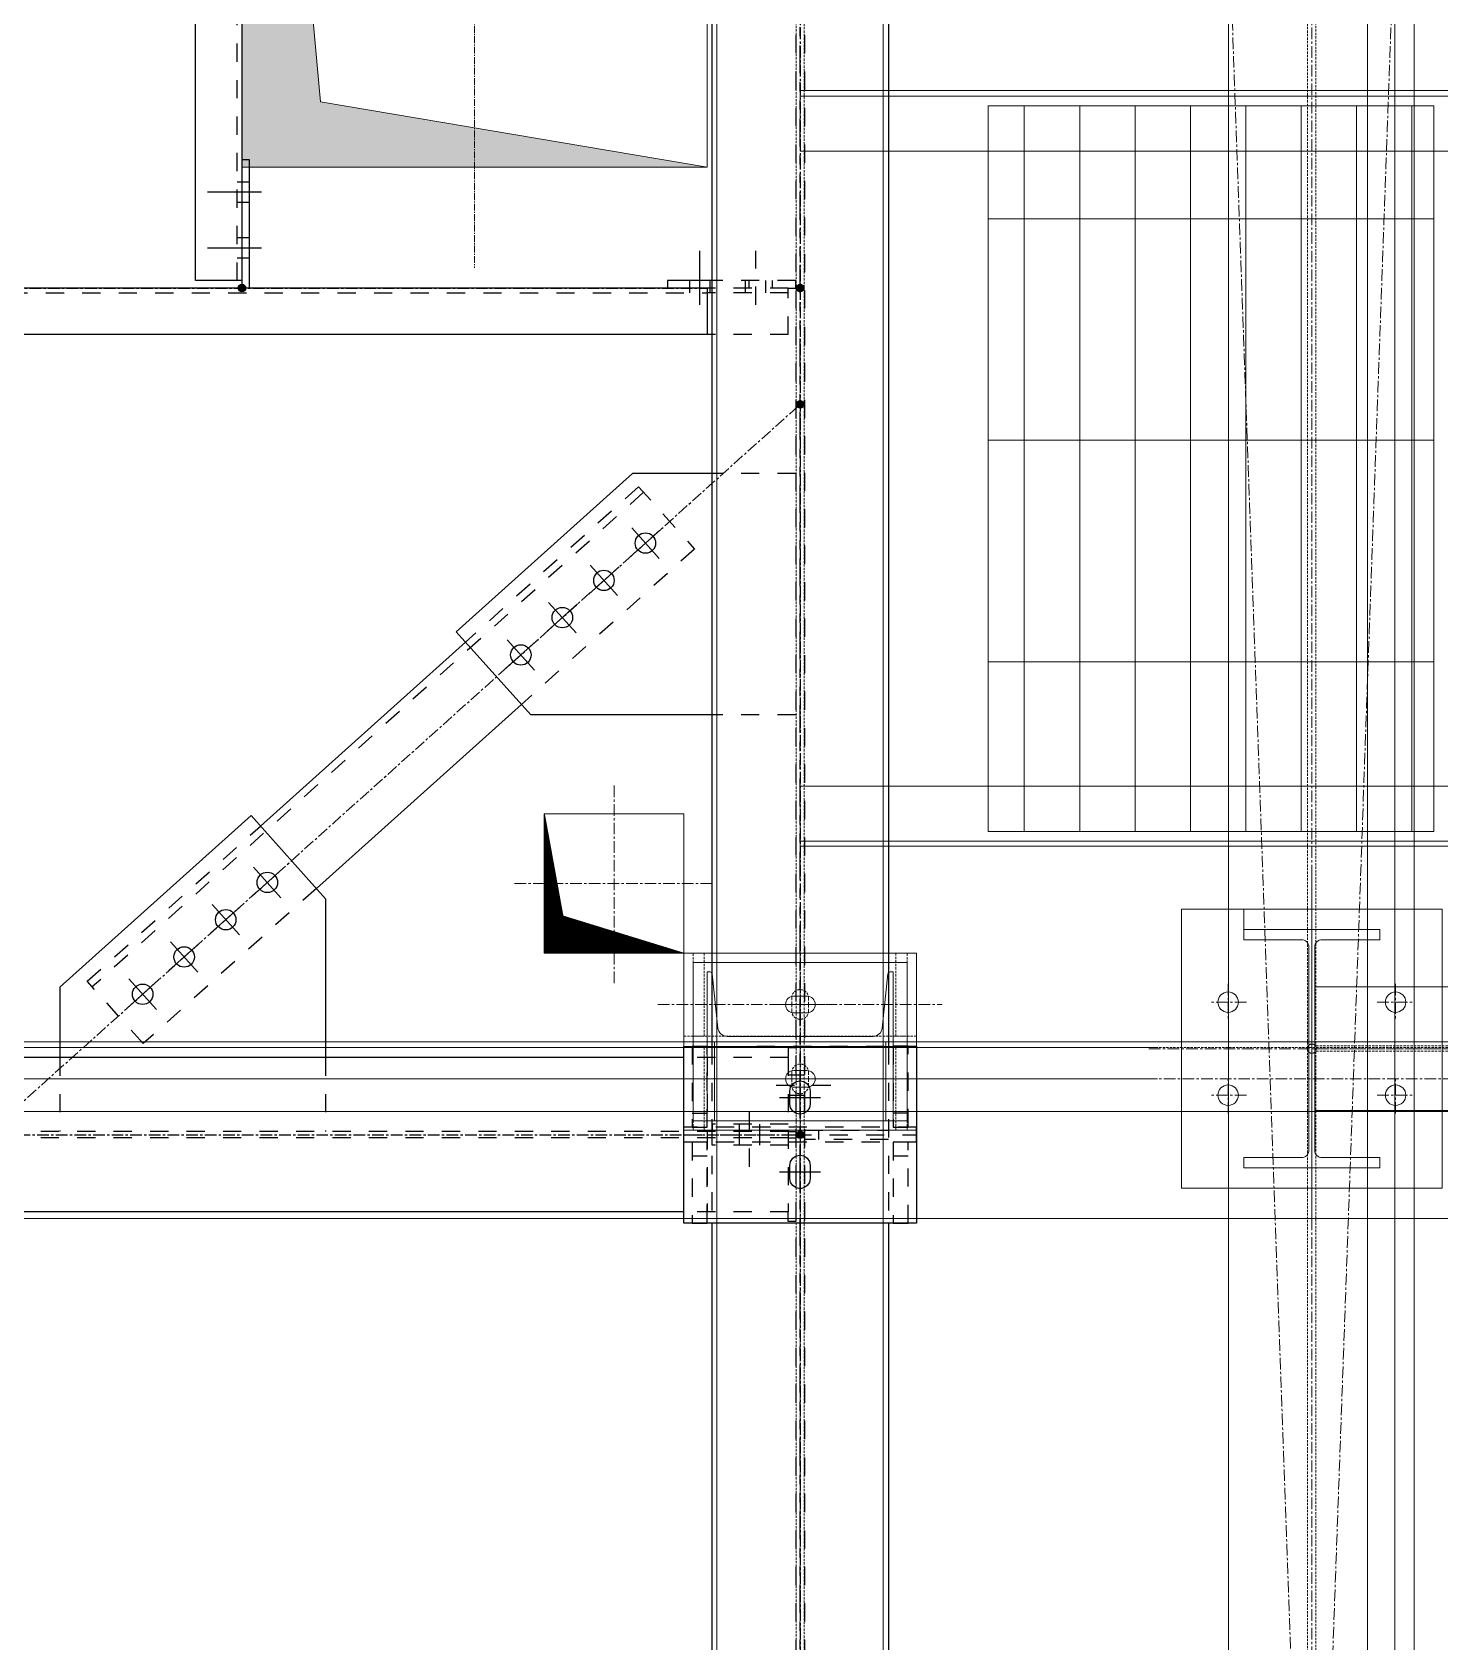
# Model space of a CAD drawing. Header units: inches. Extents: x 209270 to 234360, y -180214 to -150194.
# Drawn here: x 227686 to 229199, y -160919 to -159189 of the extents above; entities that cross this region are included whole.
import ezdxf

# ---------------------------------------------------------------- set-up
doc = ezdxf.new("R2010")
doc.units = ezdxf.units.IN
doc.header["$LTSCALE"] = 10
doc.header["$MEASUREMENT"] = 0
for name, pattern in [('CENTER', [2, 1.25, -0.25, 0.25, -0.25]), ('CENTER2', [1.125, 0.75, -0.125, 0.125, -0.125]), ('DXK_LINE_DOT2', [3.9198, 1.9599, -1.9599]), ('DXK_LINE_DOT5', [7.8785, 2.979, -0.9799, 0.9799, -0.9799, 0.9799, -0.9799]), ('HIDDEN', [0.375, 0.25, -0.125])]:
    doc.linetypes.add(name, pattern=pattern)
doc.layers.get('0').update_dxf_attribs({"color": 1})
for name, color, linetype in [('_STR_0', 5, 'Continuous'), ('_STR_1', 5, 'Continuous'), ('_STR_2', 5, 'Continuous'), ('_STR_4', 5, 'Continuous')]:
    doc.layers.add(name, color=color, linetype=linetype)
for name, color, linetype, lineweight in [('All Bought', 1, 'Continuous', 9), ('Belt', 1, 'Continuous', 9), ('CEN', 1, 'CENTER', 9), ('CENETR LINE', 1, 'CENTER2', 9), ('CIVIL', 1, 'Continuous', 9), ('DIM', 1, 'Continuous', 13), ('DIM.', 1, 'Continuous', 13), ('HIDDEN', 1, 'HIDDEN', 9), ('MAIN OBJECT', 1, 'Continuous', 18), ('OBJECT', 1, 'Continuous', 18), ('Sheeting', 1, 'Continuous', 0), ('STR25', 1, 'Continuous', 5)]:
    doc.layers.add(name, color=color, linetype=linetype, lineweight=lineweight)

# ---------------------------------------------------------------- blocks, each defined once
blk = doc.blocks.new('A$Caba30c88')
at = {"layer": 'CEN'}
for p, q in [((0, 186.6), (0, -186.6)), ((-90, 69.8), (-90, 30.2)), ((90, 69.8), (90, 30.2)), ((-70.2, 50), (-109.8, 50)), ((70.2, 50), (109.8, 50)), ((175, 0), (-175, 0)), ((-90, -69.8), (-90, -30.2)), ((90, -69.8), (90, -30.2)), ((-70.2, -50), (-109.8, -50)), ((70.2, -50), (109.8, -50))]:
    blk.add_line(p, q, dxfattribs=at)
blk.add_circle((0, 0), 5, dxfattribs=at)
at = {"layer": 'OBJECT'}
blk.add_lwpolyline([(140, 150), (140, -150), (-140, -150), (-140, 150)], close=True, dxfattribs=at)
blk.add_lwpolyline([(3.2, 109.1), (3.2, -109.1, 0.414214), (11.2, -117.1), (73.2, -117.1), (73.2, -117.1), (73.2, -128), (-73.2, -128), (-73.2, -117.1), (-11.1, -117.1, 0.414214), (-3.1, -109.1), (-3.1, 109.1, 0.414214), (-11.1, 117.1), (-73.2, 117.1), (-73.2, 128), (73.2, 128), (73.2, 117.1), (11.2, 117.1, 0.414214)], format="xyb", close=True, dxfattribs=at)
for centre in [(-90, 50), (90, 50), (-90, -50), (90, -50)]:
    blk.add_circle(centre, 11, dxfattribs=at)
blk = doc.blocks.new('A$C9du6586tt')
at = {"layer": 'CEN'}
for p, q in [((89.4, 2500), (-89.4, -2500)), ((89.4, -2500), (-89.4, 2500))]:
    blk.add_line(p, q, dxfattribs=at)
blk.add_lwpolyline([(89.4, 2500), (89.4, -2500), (-89.4, -2500), (-89.4, 2500)], close=True, dxfattribs=at)
blk = doc.blocks.new('A$Cb40ec30b')
at = {"layer": 'CEN'}
for p, q in [((0, 15.8), (0, 64.2)), ((-26.3, 40), (26.3, 40)), ((0, -59), (0, -21)), ((-25.5, -40), (26.5, -40))]:
    blk.add_line(p, q, dxfattribs=at)
at = {"layer": 'HIDDEN'}
for points in [[(-103, 6), (-115, 6), (-115, 95), (-103, 95)], [(103, 6), (115, 6), (115, 95), (103, 95)], [(125, 6), (125, -6), (-125, -6), (-125, 6)], [(-103, -6), (-115, -6), (-115, -95), (-103, -95)], [(103, -6), (115, -6), (115, -95), (103, -95)]]:
    blk.add_lwpolyline(points, close=True, dxfattribs=at)
at = {"layer": 'HIDDEN', "elevation": 149686677196.4}
for points in [[(9, 47), (9, 33, -1), (-9, 33), (-9, 47, -1)], [(9, -33), (9, -47, -1), (-9, -47), (-9, -33, -1)]]:
    blk.add_lwpolyline(points, format="xyb", close=True, dxfattribs=at)
at = {"layer": 'STR25', "ltscale": 0.2}
blk.add_lwpolyline([(-125, 95), (125, 95), (125, -95), (-125, -95)], close=True, dxfattribs=at)
blk = doc.blocks.new('A$Cfd238a5e')
at = {"layer": 'CEN'}
for p, q in [((0, 118.3), (0, -118.3)), ((-152.8, 0), (152.8, 0)), ((-152.8, -40), (152.8, -40))]:
    blk.add_line(p, q, dxfattribs=at)
at = {"layer": 'MAIN OBJECT', "ltscale": 0.2, "elevation": 149686677196.4}
for points in [[(7.3, 31), (-6.7, 31, -1), (-6.7, 49), (7.3, 49, -1)], [(7.3, -31), (-6.7, -31, 1), (-6.7, -49), (7.3, -49, 1)]]:
    blk.add_lwpolyline(points, format="xyb", close=True, dxfattribs=at)
at = {"layer": 'OBJECT'}
for points in [[(-115, -85), (115, -85), (115, 85), (-115, 85)], [(-100, 85), (-92, 85), (-92, 0), (-100, 0)], [(100, 85), (92, 85), (92, 0), (100, 0)]]:
    blk.add_lwpolyline(points, close=True, dxfattribs=at)
blk.add_lwpolyline([(-94.4, -72.9, -0.383864), (-96.8, -75), (-100, -75), (-100, 0), (100, 0), (100, -75), (96.8, -75, -0.383864), (94.4, -72.9), (88.3, -14.7, 0.383864), (78.4, -5.7), (-78.4, -5.7, 0.383864), (-88.3, -14.7)], format="xyb", close=True, dxfattribs=at)
at = {"layer": 'DIM'}
blk.add_blockref('A$Cb40ec30b', (0, 0), dxfattribs=at)
blk = doc.blocks.new('A$C2698bf6b')
at = {"layer": 'CENETR LINE'}
blk.add_line((0, -1290), (0, 1290), dxfattribs=at)
at = {"layer": 'DIM', "xscale": -1, "rotation": 180}
blk.add_blockref('A$Cfd238a5e', (0, 1290), dxfattribs=at)
blk = doc.blocks.new('A$Cdc69ee36')
h = blk.add_hatch()
h.set_pattern_fill('GRATE', color=256, scale=75, angle=90)
h.set_pattern_definition([(89.999995, (-345791.23, -616422.02), (-59.53125, 5.6e-06), []), (179.999995, (-345791.23, -616422.02), (-2e-05, -238.125), [])])
h.paths.add_polyline_path([(-479.1, -1), (0, -1), (0, 779), (-479.1, 779)])
blk.add_lwpolyline([(-479.1, -1), (0, -1), (0, 779), (-479.1, 779)], close=True)
blk = doc.blocks.new('A$CDFHGU765777')
at = {"layer": 'CIVIL'}
h = blk.add_hatch(dxfattribs=at)
h.set_pattern_fill('ANSI31', color=256, angle=-180)
h.set_pattern_definition([(225, (2176290.63079, -168399.84653), (0.088388347648, -0.088388347648), [])])
h.paths.add_polyline_path([(-75, -75), (-55, 35), (75, 75), (-75, 75)])
at = {"layer": 'CEN', "elevation": 0}
for points in [[(0, 107.1), (0, -107.1)], [(-107.1, 0), (107.1, 0)]]:
    blk.add_lwpolyline(points, dxfattribs=at)
at = {"layer": 'CIVIL'}
blk.add_lwpolyline([(-75, -75), (75, -75), (75, 75), (-75, 75)], close=True, dxfattribs=at)
blk.add_lwpolyline([(-75, -75), (-55, 35), (75, 75)], dxfattribs=at)
blk = doc.blocks.new('A$Cac50f627')
at = {"layer": 'MAIN OBJECT'}
h = blk.add_hatch(color=6, dxfattribs=at)
h.dxf.hatch_style = 1
h.paths.add_polyline_path([(250, -600), (-250, -600), (-250, 400), (-165.5, -529.8)])
at = {"layer": 'CENETR LINE'}
for p, q in [((0, 508.2), (0, -708.2)), ((318.7, -100), (-318.7, -100))]:
    blk.add_line(p, q, dxfattribs=at)
at = {"layer": 'CIVIL'}
blk.add_lwpolyline([(250, -600), (250, 400), (-250, 400), (-250, -600)], close=True, dxfattribs=at)
blk.add_lwpolyline([(250, -600), (-165.5, -529.8), (-250, 400)], dxfattribs=at)
blk = doc.blocks.new('GridLine-116860372-116904 - 114867')
at = {"layer": '_STR_2', "linetype": 'DXK_LINE_DOT5'}
blk.add_line((228511.9, -165456.7), (228511.9, -153291), dxfattribs=at)
blk = doc.blocks.new('Part-116860372-115388 - 114867')
at = {"layer": '_STR_1', "linetype": 'DXK_LINE_DOT2'}
for p, q in [((228507.2, -160280.3), (228499.2, -160280.3)), ((228499.2, -160280.3), (228499.2, -160290.8)), ((228499.2, -160362.3), (228417.2, -160362.3)), ((228417.2, -160362.3), (228417.2, -160370.3)), ((228499.2, -160370.3), (228507.2, -160370.3))]:
    blk.add_line(p, q, dxfattribs=at)
blk = doc.blocks.new('Part-116860372-116679 - 114867')
at = {"layer": '_STR_1', "linetype": 'DXK_LINE_DOT2'}
for p, q in [((228636.8, -160365.6), (228386.8, -160365.7)), ((228386.8, -160381.7), (228386.8, -160365.7)), ((228636.8, -160381.6), (228636.8, -160365.6)), ((228636.8, -160381.6), (228386.8, -160381.7))]:
    blk.add_line(p, q, dxfattribs=at)
blk = doc.blocks.new('Part-116860372-116680 - 114867')
at = {"layer": '_STR_2', "linetype": 'Continuous'}
for p, q in [((228386.8, -160278.7), (228636.8, -160278.6)), ((228386.8, -160468.7), (228386.8, -160278.7)), ((228636.8, -160278.6), (228636.8, -160468.6)), ((228636.8, -160468.6), (228386.8, -160468.7))]:
    blk.add_line(p, q, dxfattribs=at)
blk = doc.blocks.new('Part-116860372-150034 - 114867')
at = {"layer": '_STR_2', "linetype": 'Continuous'}
for p, q in [((227919.9, -159325.7), (227911.9, -159325.7)), ((227919.9, -159463.7), (227919.9, -159325.7)), ((227911.9, -159455.7), (227911.9, -159463.7))]:
    blk.add_line(p, q, dxfattribs=at)
blk = doc.blocks.new('Part-116860372-115004 - 114867')
at = {"layer": '_STR_4', "linetype": 'Continuous'}
blk.add_hatch(color=256, dxfattribs=at).paths.add_polyline_path([(228511.9, -160377.7, -1), (228511.9, -160369.7, -1)])
at = {"layer": '_STR_1', "linetype": 'DXK_LINE_DOT2'}
for p, q in [((228499.2, -160290.8), (228386.8, -160290.8)), ((228411.9, -160290.8), (228411.9, -160456.5)), ((228499.2, -160290.8), (228499.2, -160456.5)), ((228499.2, -160370.3), (225641.9, -160370.3)), ((228499.2, -160377), (225641.9, -160377)), ((228499.2, -160456.5), (228386.8, -160456.5))]:
    blk.add_line(p, q, dxfattribs=at)
at = {"layer": '_STR_2', "linetype": 'Continuous'}
for p, q in [((228386.8, -160290.8), (227539.8, -160290.8)), ((228386.8, -160456.5), (227539.8, -160456.5))]:
    blk.add_line(p, q, dxfattribs=at)
at = {"layer": '_STR_4', "linetype": 'CENTER'}
blk.add_line((225511.9, -160373.7), (228511.9, -160373.7), dxfattribs=at)
at = {"layer": '_STR_4', "linetype": 'Continuous'}
blk.add_circle((228511.9, -160373.7), 4, dxfattribs=at)
blk = doc.blocks.new('Part-116860372-115005 - 114867')
at = {"layer": '_STR_1', "linetype": 'DXK_LINE_DOT2'}
for p, q in [((228507.2, -158643), (228507.2, -165057.7)), ((228516.6, -158643), (228516.6, -165057.7)), ((228416.9, -160278.7), (228416.9, -160468.7)), ((228606.9, -160278.6), (228606.9, -160468.6))]:
    blk.add_line(p, q, dxfattribs=at)
at = {"layer": '_STR_2', "linetype": 'Continuous'}
for p, q in [((228416.9, -158643), (228416.9, -160278.7)), ((228606.9, -158643), (228606.9, -160278.6)), ((228416.9, -160468.7), (228416.9, -162858.7)), ((228606.9, -160468.6), (228606.9, -162858.6))]:
    blk.add_line(p, q, dxfattribs=at)
at = {"layer": '_STR_4', "linetype": 'CENTER'}
blk.add_line((228511.9, -158363.7), (228511.9, -165363.7), dxfattribs=at)
blk = doc.blocks.new('Part-116860372-115047 - 114867')
at = {"layer": '_STR_4', "linetype": 'Continuous'}
for points in [[(227511.9, -159467.7, -1), (227511.9, -159459.7, -1)], [(228511.9, -159467.7, -1), (228511.9, -159459.7, -1)]]:
    blk.add_hatch(color=256, dxfattribs=at).paths.add_polyline_path(points)
at = {"layer": '_STR_1', "linetype": 'DXK_LINE_DOT2'}
for p, q in [((227583.5, -159463.7), (227522.7, -159463.7)), ((227522.7, -159513.7), (227522.7, -159463.7)), ((227578.5, -159468.7), (227522.7, -159468.7)), ((227583.5, -159468.7), (228411.9, -159468.7)), ((228499.2, -159463.7), (228411.9, -159463.7)), ((228499.2, -159468.7), (228416.9, -159468.7)), ((228499.2, -159513.7), (228499.2, -159463.7)), ((227578.5, -159513.7), (227522.7, -159513.7)), ((228499.2, -159513.7), (228416.9, -159513.7))]:
    blk.add_line(p, q, dxfattribs=at)
at = {"layer": '_STR_2', "linetype": 'Continuous'}
for p, q in [((227578.5, -159468.7), (227583.5, -159468.7)), ((228411.9, -159463.7), (227583.5, -159463.7)), ((227583.5, -159463.7), (227583.5, -159513.7)), ((228411.9, -159463.7), (228411.9, -159513.7)), ((228416.9, -159468.7), (228411.9, -159468.7)), ((228416.9, -159513.7), (227578.5, -159513.7))]:
    blk.add_line(p, q, dxfattribs=at)
at = {"layer": '_STR_4', "linetype": 'CENTER'}
for p, q in [((227511.9, -159463.7), (227522.7, -159463.7)), ((227583.5, -159463.7), (228411.9, -159463.7)), ((228499.2, -159463.7), (228511.9, -159463.7))]:
    blk.add_line(p, q, dxfattribs=at)
at = {"layer": '_STR_4', "linetype": 'Continuous'}
for centre in [(227511.9, -159463.7), (228511.9, -159463.7)]:
    blk.add_circle(centre, 4, dxfattribs=at)
blk = doc.blocks.new('Bolt-116860372-115766 - 114867')
at = {"layer": '_STR_1', "linetype": 'DXK_LINE_DOT2'}
for p, q in [((228464.2, -159481.7), (228464.2, -159423.7)), ((228453.2, -159463.7), (228453.2, -159455.7)), ((228453.2, -159468.7), (228453.2, -159463.7)), ((228475.2, -159463.7), (228475.2, -159455.7)), ((228475.2, -159468.7), (228475.2, -159463.7))]:
    blk.add_line(p, q, dxfattribs=at)
at = {"layer": '_STR_2', "linetype": 'Continuous'}
for p, q in [((228404.2, -159481.7), (228404.2, -159423.7)), ((228393.2, -159463.7), (228393.2, -159455.7)), ((228393.2, -159468.7), (228393.2, -159463.7)), ((228415.2, -159463.7), (228415.2, -159455.7)), ((228415.2, -159468.7), (228415.2, -159463.7))]:
    blk.add_line(p, q, dxfattribs=at)
blk = doc.blocks.new('Part-116860372-115110 - 114867')
at = {"layer": '_STR_4', "linetype": 'Continuous'}
for points in [[(228511.9, -159592.7, -1), (228511.9, -159584.7, -1)], [(227636.9, -160377.7, -1), (227636.9, -160369.7, -1)]]:
    blk.add_hatch(color=256, dxfattribs=at).paths.add_polyline_path(points)
at = {"layer": '_STR_1', "linetype": 'DXK_LINE_DOT2'}
for p, q in [((228338.3, -159677.2), (228152.2, -159844.2)), ((228338.3, -159677.2), (228398.4, -159744.2)), ((228343.7, -159683.2), (227751.1, -160214.8)), ((228398.4, -159744.2), (228212.3, -159911.2)), ((227745.7, -160208.8), (227931.8, -160041.9)), ((227991.9, -160108.9), (227805.8, -160275.8)), ((227805.8, -160275.8), (227745.7, -160208.8))]:
    blk.add_line(p, q, dxfattribs=at)
at = {"layer": '_STR_2', "linetype": 'Continuous'}
for p, q in [((228152.2, -159844.2), (227931.8, -160041.9)), ((228212.3, -159911.2), (227991.9, -160108.9))]:
    blk.add_line(p, q, dxfattribs=at)
at = {"layer": '_STR_4', "linetype": 'CENTER'}
blk.add_line((227636.9, -160373.7), (228511.9, -159588.7), dxfattribs=at)
at = {"layer": '_STR_4', "linetype": 'Continuous'}
for centre in [(228511.9, -159588.7), (227636.9, -160373.7)]:
    blk.add_circle(centre, 4, dxfattribs=at)
blk = doc.blocks.new('Part-116860372-116681 - 114867')
at = {"layer": '_STR_1', "linetype": 'DXK_LINE_DOT2'}
for p, q in [((228395.9, -160278.7), (228395.9, -160365.7)), ((228411.9, -160278.7), (228395.9, -160278.7)), ((228411.9, -160365.7), (228411.9, -160278.7)), ((228411.9, -160350.7), (228395.9, -160350.7)), ((228395.9, -160365.7), (228411.9, -160365.7))]:
    blk.add_line(p, q, dxfattribs=at)
blk = doc.blocks.new('Part-116860372-150365 - 114867')
at = {"layer": '_STR_1', "linetype": 'DXK_LINE_DOT2'}
for p, q in [((228516.6, -160368.7), (228606.9, -160368.7)), ((228531.6, -160368.7), (228531.6, -160378.7)), ((228606.9, -160378.7), (228516.6, -160378.7))]:
    blk.add_line(p, q, dxfattribs=at)
blk = doc.blocks.new('Part-116860372-115387 - 114867')
at = {"layer": '_STR_1', "linetype": 'DXK_LINE_DOT2'}
for p, q in [((228417.2, -160385), (228417.2, -160377)), ((228499.2, -160385), (228417.2, -160385)), ((228499.2, -160377), (228507.2, -160377)), ((228499.2, -160467), (228499.2, -160456.5)), ((228507.2, -160467), (228499.2, -160467))]:
    blk.add_line(p, q, dxfattribs=at)
blk = doc.blocks.new('Bolt-116860372-115389 - 114867')
at = {"layer": '_STR_1', "linetype": 'DXK_LINE_DOT2'}
for p, q in [((228457.2, -160349.3), (228457.2, -160417.3)), ((228446.2, -160362.3), (228446.2, -160370.3)), ((228446.2, -160370.3), (228446.2, -160377)), ((228468.2, -160362.3), (228468.2, -160370.3)), ((228468.2, -160370.3), (228468.2, -160377)), ((228446.2, -160377), (228446.2, -160385)), ((228468.2, -160377), (228468.2, -160385))]:
    blk.add_line(p, q, dxfattribs=at)
blk = doc.blocks.new('Part-116860372-149996 - 114867')
at = {"layer": '_STR_4', "linetype": 'Continuous'}
for points in [[(227911.9, -158367.7, -1), (227911.9, -158359.7, -1)], [(227911.9, -159467.7, -1), (227911.9, -159459.7, -1)]]:
    blk.add_hatch(color=256, dxfattribs=at).paths.add_polyline_path(points)
at = {"layer": '_STR_1', "linetype": 'DXK_LINE_DOT2'}
for p, q in [((227911.9, -158374.5), (227861.9, -158374.5)), ((227861.9, -158374.5), (227861.9, -158430.3)), ((227906.9, -158374.5), (227906.9, -158430.3)), ((227911.9, -158374.5), (227911.9, -158504.5)), ((227906.9, -159455.7), (227906.9, -158435.3))]:
    blk.add_line(p, q, dxfattribs=at)
at = {"layer": '_STR_2', "linetype": 'Continuous'}
for p, q in [((227861.9, -159455.7), (227861.9, -158430.3)), ((227906.9, -158430.3), (227906.9, -158435.3)), ((227911.9, -158435.3), (227861.9, -158435.3)), ((227911.9, -158435.3), (227911.9, -159455.7)), ((227911.9, -159455.7), (227861.9, -159455.7))]:
    blk.add_line(p, q, dxfattribs=at)
at = {"layer": '_STR_4', "linetype": 'CENTER'}
for p, q in [((227911.9, -158363.7), (227911.9, -158374.5)), ((227911.9, -158504.5), (227911.9, -159463.7))]:
    blk.add_line(p, q, dxfattribs=at)
at = {"layer": '_STR_4', "linetype": 'Continuous'}
for centre in [(227911.9, -158363.7), (227911.9, -159463.7)]:
    blk.add_circle(centre, 4, dxfattribs=at)
blk = doc.blocks.new('Bolt-116860372-115416 - 114867')
at = {"layer": '_STR_1', "linetype": 'DXK_LINE_DOT2'}
for p, q in [((228499.2, -160309.3), (228507.2, -160309.3)), ((228507.2, -160309.3), (228516.6, -160309.3)), ((228486.2, -160320.3), (228549.2, -160320.3)), ((228499.2, -160331.3), (228507.2, -160331.3)), ((228507.2, -160331.3), (228516.6, -160331.3))]:
    blk.add_line(p, q, dxfattribs=at)
blk = doc.blocks.new('Part-116860372-116276 - 114867')
at = {"layer": '_STR_1', "linetype": 'DXK_LINE_DOT2'}
for p, q in [((227716.3, -160290.8), (227716.3, -160370.3)), ((228001.9, -160290.8), (228001.9, -160370.3))]:
    blk.add_line(p, q, dxfattribs=at)
at = {"layer": '_STR_2', "linetype": 'Continuous'}
for p, q in [((227921.8, -160030.7), (227716.3, -160215.1)), ((228001.9, -160120.1), (227921.8, -160030.7)), ((228001.9, -160120.1), (228001.9, -160290.8)), ((227716.3, -160215.1), (227716.3, -160290.8))]:
    blk.add_line(p, q, dxfattribs=at)
blk = doc.blocks.new('Part-116860372-115765 - 114867')
at = {"layer": '_STR_1', "linetype": 'DXK_LINE_DOT2'}
for p, q in [((228507.2, -159455.7), (228416.9, -159455.7)), ((228457.2, -159463.7), (228457.2, -159455.7)), ((228482.2, -159463.7), (228482.2, -159455.7)), ((228507.2, -159463.7), (228507.2, -159455.7))]:
    blk.add_line(p, q, dxfattribs=at)
at = {"layer": '_STR_2', "linetype": 'Continuous'}
for p, q in [((228416.9, -159455.7), (228369.2, -159455.7)), ((228369.2, -159455.7), (228369.2, -159463.7)), ((228416.9, -159463.7), (228411.9, -159463.7))]:
    blk.add_line(p, q, dxfattribs=at)
blk = doc.blocks.new('Bolt-116860372-116277 - 114867')
at = {"layer": '_STR_2', "linetype": 'Continuous'}
for p, q in [((227955.5, -160087.8), (227922.8, -160117.2)), ((227924.5, -160086.1), (227953.8, -160118.9)), ((227910.9, -160127.9), (227878.1, -160157.2)), ((227879.8, -160126.2), (227909.2, -160158.9)), ((227866.2, -160167.9), (227833.5, -160197.3)), ((227835.1, -160166.2), (227864.5, -160199)), ((227821.5, -160208), (227788.8, -160237.4)), ((227790.5, -160206.3), (227819.9, -160239.1))]:
    blk.add_line(p, q, dxfattribs=at)
for centre in [(227939.2, -160102.5), (227894.5, -160142.6), (227849.8, -160182.6), (227805.2, -160222.7)]:
    blk.add_circle(centre, 11, dxfattribs=at)
blk = doc.blocks.new('Part-116860372-116279 - 114867')
at = {"layer": '_STR_1', "linetype": 'DXK_LINE_DOT2'}
for p, q in [((228507.2, -159663), (228416.9, -159663)), ((228507.2, -159922.3), (228416.9, -159922.3))]:
    blk.add_line(p, q, dxfattribs=at)
at = {"layer": '_STR_2', "linetype": 'Continuous'}
for p, q in [((228331.7, -159663), (228142.2, -159833)), ((228416.9, -159663), (228331.7, -159663)), ((228222.3, -159922.3), (228142.2, -159833)), ((228416.9, -159922.3), (228222.3, -159922.3))]:
    blk.add_line(p, q, dxfattribs=at)
blk = doc.blocks.new('Bolt-116860372-116280 - 114867')
at = {"layer": '_STR_2', "linetype": 'Continuous'}
for p, q in [((228329.3, -159752.5), (228362, -159723.1)), ((228360.3, -159754.2), (228331, -159721.4)), ((228284.6, -159792.6), (228317.4, -159763.2)), ((228315.7, -159794.2), (228286.3, -159761.5)), ((228239.9, -159832.6), (228272.7, -159803.2)), ((228271, -159834.3), (228241.6, -159801.6)), ((228195.3, -159872.7), (228228, -159843.3)), ((228226.4, -159874.4), (228197, -159841.6))]:
    blk.add_line(p, q, dxfattribs=at)
for centre in [(228345.6, -159737.8), (228301, -159777.9), (228256.3, -159817.9), (228211.7, -159858)]:
    blk.add_circle(centre, 11, dxfattribs=at)
blk = doc.blocks.new('Part-116860372-116682 - 114867')
at = {"layer": '_STR_1', "linetype": 'DXK_LINE_DOT2'}
for p, q in [((228386.8, -160278.7), (228636.8, -160278.6)), ((228386.8, -160468.7), (228386.8, -160278.7)), ((228636.8, -160278.6), (228636.8, -160468.6)), ((228386.8, -160373.7), (228636.8, -160373.7)), ((228636.8, -160468.6), (228386.8, -160468.7))]:
    blk.add_line(p, q, dxfattribs=at)
blk = doc.blocks.new('Part-116860372-116683 - 114867')
at = {"layer": '_STR_1', "linetype": 'DXK_LINE_DOT2'}
for p, q in [((228411.9, -160381.7), (228395.9, -160381.7)), ((228395.9, -160381.7), (228395.9, -160468.7)), ((228411.9, -160468.7), (228411.9, -160381.7)), ((228411.9, -160396.7), (228395.9, -160396.7)), ((228395.9, -160468.7), (228411.9, -160468.7))]:
    blk.add_line(p, q, dxfattribs=at)
blk = doc.blocks.new('Part-116860372-116684 - 114867')
at = {"layer": '_STR_1', "linetype": 'DXK_LINE_DOT2'}
for p, q in [((228611.9, -160278.6), (228611.9, -160365.6)), ((228627.9, -160278.6), (228611.9, -160278.6)), ((228627.9, -160365.6), (228627.9, -160278.6)), ((228627.9, -160350.6), (228611.9, -160350.6)), ((228611.9, -160365.6), (228627.9, -160365.6))]:
    blk.add_line(p, q, dxfattribs=at)
blk = doc.blocks.new('Part-116860372-116685 - 114867')
at = {"layer": '_STR_1', "linetype": 'DXK_LINE_DOT2'}
for p, q in [((228627.9, -160381.6), (228611.9, -160381.6)), ((228611.9, -160381.6), (228611.9, -160468.6)), ((228627.9, -160468.6), (228627.9, -160381.6)), ((228627.9, -160396.6), (228611.9, -160396.6)), ((228611.9, -160468.6), (228627.9, -160468.6))]:
    blk.add_line(p, q, dxfattribs=at)
blk = doc.blocks.new('Bolt-116860372-116686 - 114867')
at = {"layer": '_STR_2', "linetype": 'Continuous'}
for p, q in [((228504.1, -160318.9), (228507.6, -160316.5)), ((228507.6, -160316.5), (228511.8, -160315.7)), ((228511.8, -160355.7), (228511.8, -160311.7)), ((228511.8, -160315.7), (228511.8, -160315.7)), ((228511.8, -160315.7), (228516, -160316.5)), ((228516, -160316.5), (228519.6, -160318.9)), ((228489.8, -160333.7), (228533.8, -160333.7)), ((228500.8, -160326.7), (228501.7, -160322.5)), ((228500.8, -160340.7), (228500.8, -160326.7)), ((228501.7, -160322.5), (228504.1, -160318.9)), ((228519.6, -160318.9), (228522, -160322.5)), ((228522, -160322.5), (228522.8, -160326.7)), ((228522.8, -160326.7), (228522.8, -160340.7)), ((228501.7, -160344.9), (228500.8, -160340.7)), ((228504, -160348.4), (228501.7, -160344.9)), ((228507.6, -160350.8), (228504, -160348.4)), ((228511.8, -160351.7), (228507.6, -160350.8)), ((228516, -160350.8), (228511.8, -160351.7)), ((228511.8, -160351.7), (228511.8, -160351.7)), ((228519.6, -160348.4), (228516, -160350.8)), ((228522, -160344.9), (228519.6, -160348.4)), ((228522.8, -160340.7), (228522, -160344.9)), ((228500.8, -160406.7), (228501.7, -160402.5)), ((228501.7, -160402.5), (228504, -160398.9)), ((228504, -160398.9), (228507.6, -160396.5)), ((228507.6, -160396.5), (228511.8, -160395.7)), ((228511.8, -160435.7), (228511.8, -160391.7)), ((228511.8, -160395.7), (228511.8, -160395.7)), ((228511.8, -160395.7), (228516, -160396.5)), ((228516, -160396.5), (228519.6, -160398.9)), ((228519.6, -160398.9), (228522, -160402.5)), ((228522, -160402.5), (228522.8, -160406.7)), ((228489.8, -160413.7), (228533.8, -160413.7)), ((228500.8, -160420.7), (228500.8, -160406.7)), ((228501.7, -160424.9), (228500.8, -160420.7)), ((228522.8, -160420.7), (228522, -160424.9)), ((228522.8, -160406.7), (228522.8, -160420.7)), ((228504, -160428.4), (228501.7, -160424.9)), ((228507.6, -160430.8), (228504, -160428.4)), ((228511.8, -160431.7), (228507.6, -160430.8)), ((228516, -160430.8), (228511.8, -160431.7)), ((228511.8, -160431.7), (228511.8, -160431.7)), ((228519.6, -160428.4), (228516, -160430.8)), ((228522, -160424.9), (228519.6, -160428.4))]:
    blk.add_line(p, q, dxfattribs=at)
blk = doc.blocks.new('Bolt-116860372-150035 - 114867')
at = {"layer": '_STR_2', "linetype": 'Continuous'}
for p, q in [((227911.9, -159349.7), (227906.9, -159349.7)), ((227919.9, -159349.7), (227911.9, -159349.7)), ((227932.9, -159360.7), (227874.9, -159360.7)), ((227911.9, -159371.7), (227906.9, -159371.7)), ((227919.9, -159371.7), (227911.9, -159371.7)), ((227911.9, -159409.7), (227906.9, -159409.7)), ((227919.9, -159409.7), (227911.9, -159409.7)), ((227932.9, -159420.7), (227874.9, -159420.7)), ((227911.9, -159431.7), (227906.9, -159431.7)), ((227919.9, -159431.7), (227911.9, -159431.7))]:
    blk.add_line(p, q, dxfattribs=at)

msp = doc.modelspace()

# ---------------------------------------------------------------- linework, layer by layer
at = {"layer": 'Belt'}
msp.add_line((232515.7, -160463.7, 0), (219599.9, -160463.7, 0), dxfattribs=at)
at = {"layer": 'CEN'}
for p, q in [((229061.8, -155263.7), (229061.8, -165259.3)), ((228886.8, -160281.2), (232515.4, -160281.2)), ((228886.8, -160281.2), (232515.4, -160281.2)), ((232515.4, -160281.2), (229065, -160281.2)), ((220972.4, -160313.7), (228896, -160313.7)), ((232515.4, -160313.7), (221148.1, -160313.7))]:
    msp.add_line(p, q, dxfattribs=at)
at = {"layer": 'CEN', "elevation": 0.8}
msp.add_lwpolyline([(217011.9, -155263.7), (228511.9, -155263.7), (228511.9, -165263.7), (217011.9, -165263.7)], close=True, dxfattribs=at)
at = {"layer": 'DIM'}
msp.add_line((228988.7, -160153.2, 8676235979.2), (228988.7, -160131.2, 8676235979.2), dxfattribs=at)
at = {"layer": 'HIDDEN'}
for p, q in [((220972.4, -160279.8, 8793052905.5), (228896, -160279.8, 8793052905.5)), ((232515.4, -160279.8, 7050750846.7), (221148.1, -160279.8, 7050750846.7)), ((232515.4, -160278.3, 8571922964.3), (229065, -160278.3, 8676235979.2)), ((232515.4, -160284, 8571922669.8), (229065, -160284, 8676235979.2))]:
    msp.add_line(p, q, dxfattribs=at)
msp.add_lwpolyline([(228507.5, -165259.3), (228507.5, -155268.1), (228516.3, -155268.1), (228516.3, -165259.3)], close=True, dxfattribs=at)
at = {"layer": 'HIDDEN', "elevation": 0}
msp.add_lwpolyline([(229066.2, -165259.3), (229066.2, -155268.1), (229057.4, -155268.1), (229057.4, -165259.3)], dxfattribs=at)
at = {"layer": 'MAIN OBJECT'}
for p, q in [((232513.6, -159251.4), (228511.9, -159251.4, 0.8)), ((228511.9, -159316.4, 0.8), (228511.9, -159251.4, 0.8)), ((232513.6, -159257.4), (228511.9, -159257.4, 0.8)), ((232513.7, -159316.4), (228511.9, -159316.4, 0.8)), ((232514.9, -159999.2), (228511.9, -159999.2, 0.8)), ((228511.9, -160063.7, 0.8), (228511.9, -159999.2, 0.8)), ((232515, -160058.2), (228511.9, -160058.2, 0.8)), ((232515, -160063.7), (228511.9, -160063.7, 0.8)), ((232515.3, -160214.6), (229065, -160214.6)), ((220972.4, -160273.7), (228896, -160273.7)), ((232515.4, -160273.7), (221148.1, -160273.7)), ((220972.4, -160348.7), (228896, -160348.7)), ((232515.5, -160348.7), (221148.1, -160348.7)), ((232515.5, -160347.8), (229065, -160347.8))]:
    msp.add_line(p, q, dxfattribs=at)
msp.add_lwpolyline([(228422.5, -165259.3), (228422.5, -155268.1), (228601.3, -155268.1), (228601.3, -165259.3)], close=True, dxfattribs=at)
at = {"layer": 'MAIN OBJECT', "elevation": 0}
msp.add_lwpolyline([(229151.2, -165259.3), (229151.2, -155268.1), (228972.4, -155268.1), (228972.4, -165259.3)], dxfattribs=at)
at = {"layer": 'Sheeting'}
for points in [[(216351.9, -154713.7), (229171.9, -154713.7), (229171.9, -165813.7), (216351.9, -165813.7)], [(216401.9, -154763.7), (229121.9, -154763.7), (229121.9, -165763.7), (216401.9, -165763.7)]]:
    msp.add_lwpolyline(points, close=True, dxfattribs=at)

# ---------------------------------------------------------------- block references
at = {"layer": '_STR_0', "zscale": 0.8}
for name in ['GridLine-116860372-116904 - 114867', 'Part-116860372-149996 - 114867', 'Part-116860372-115005 - 114867', 'Part-116860372-150034 - 114867', 'Bolt-116860372-150035 - 114867', 'Bolt-116860372-115766 - 114867', 'Part-116860372-115047 - 114867', 'Part-116860372-115765 - 114867', 'Part-116860372-115110 - 114867', 'Part-116860372-116279 - 114867', 'Bolt-116860372-116280 - 114867', 'Part-116860372-116276 - 114867', 'Bolt-116860372-116277 - 114867', 'Part-116860372-116680 - 114867', 'Part-116860372-116682 - 114867', 'Part-116860372-116681 - 114867', 'Part-116860372-115388 - 114867', 'Part-116860372-116684 - 114867', 'Part-116860372-115004 - 114867', 'Bolt-116860372-115416 - 114867', 'Bolt-116860372-116686 - 114867', 'Bolt-116860372-115389 - 114867', 'Part-116860372-116679 - 114867', 'Part-116860372-150365 - 114867', 'Part-116860372-116683 - 114867', 'Part-116860372-115387 - 114867', 'Part-116860372-116685 - 114867']:
    msp.add_blockref(name, (0, 0), dxfattribs=at)
at = {"layer": 'All Bought', "rotation": 180}
msp.add_blockref('A$Cdc69ee36', (228713.9, -159268.8, 293016688.1), dxfattribs=at)
at = {"layer": 'DIM'}
for name, p in [('A$Cac50f627', (228161.9, -158733.7)), ('A$C2698bf6b', (228511.9, -161563.7, 0.8))]:
    msp.add_blockref(name, p, dxfattribs=at)
at = {"layer": 'DIM', "xscale": -1, "rotation": 180}
msp.add_blockref('A$CDFHGU765777', (228311.9, -160103.7, 0.8), dxfattribs=at)
at = {"layer": 'DIM', "xscale": -1}
msp.add_blockref('A$Caba30c88', (229061.9, -160281.2, 8676235979.2), dxfattribs=at)
at = {"layer": 'DIM.'}
msp.add_blockref('A$C9du6586tt', (229061.8, -161563.7), dxfattribs=at)

doc.saveas('drawing.dxf')
